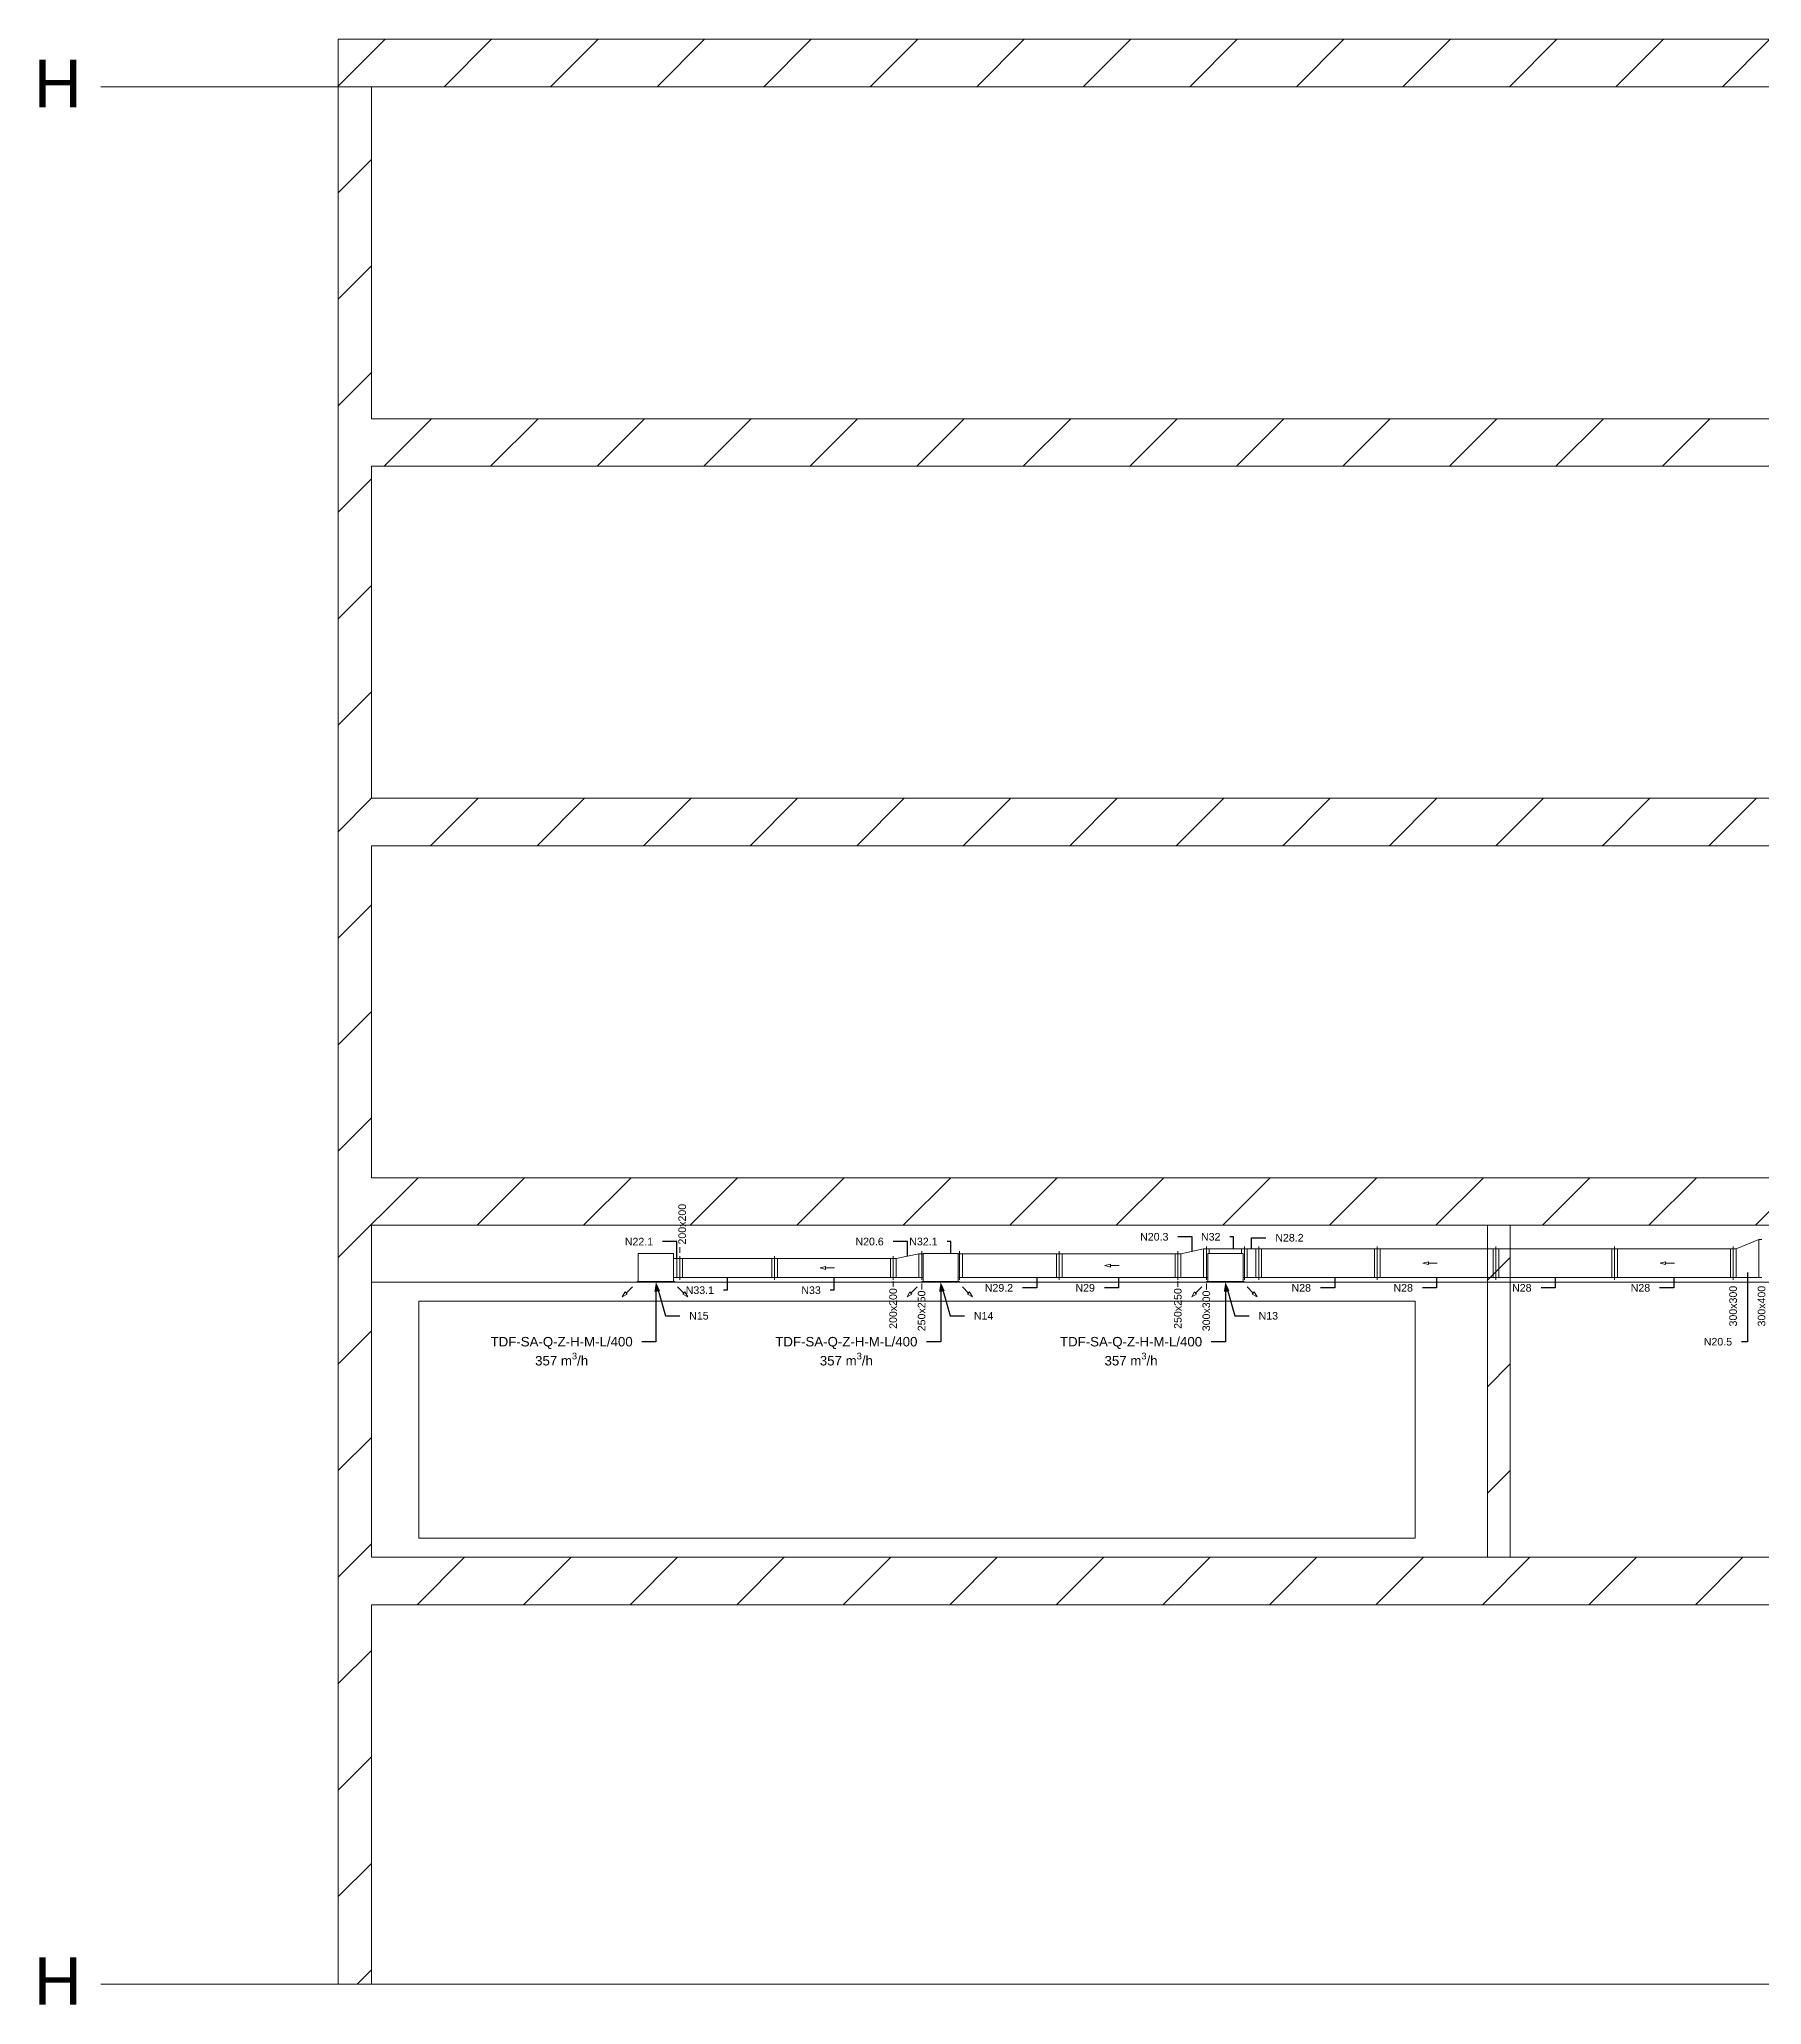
# Model space of a CAD drawing. Header units: millimetres. Extents: x 59762 to 60194, y -87842 to -87548.
# Drawn here: x 60158.5 to 60176.65, y -87785.99 to -87765.27 of the extents above; entities that cross this region are included whole.
import ezdxf
from ezdxf import colors
from ezdxf.entities.mleader import LeaderData, LeaderLine
from ezdxf.math import Vec2, Vec3

# ---------------------------------------------------------------- set-up
doc = ezdxf.new("R2010")
doc.units = ezdxf.units.MM
doc.linetypes.add('JIS_02_1.2', pattern=[2.5, 1.25, -1.25])
for name, color, linetype, lineweight in [('kanały', 7, 'Continuous', 20), ('nawi. strzałki', 150, 'Continuous', 20), ('Nawiew opis', 150, 'Continuous', 20), ('opisy', 7, 'Continuous', 13), ('wymiary', 7, 'Continuous', 13)]:
    doc.layers.add(name, color=color, linetype=linetype, lineweight=lineweight)
doc.layers.add('osie', color=7, linetype='JIS_02_1.2', lineweight=5, transparency=0.7)
doc.layers.add('podkład', color=7, linetype='Continuous', lineweight=13, transparency=0.7)
doc.styles.get("Standard").update_dxf_attribs({"font": 'arial.ttf', "height": 0.02})
doc.styles.add('styl1', font='arial.ttf', dxfattribs={"height": 0.08})
pattern_1 = [(45, (57154.0613, -93789.5931), (-0.56126601, 0.56126601), [])]

# ---------------------------------------------------------------- blocks, each defined once
blk = doc.blocks.new('_None')

msp = doc.modelspace()

# ---------------------------------------------------------------- hatches: boundary and pattern name
at = {"layer": 'podkład'}
h = msp.add_hatch(dxfattribs=at)
h.set_pattern_fill('ANSI31', color=256, scale=0.25)
h.set_pattern_definition(pattern_1)
h.paths.add_polyline_path([(60192.346013, -87765.270763), (60161.646013, -87765.270763), (60161.646013, -87785.770763), (60161.996013, -87785.770763), (60161.996013, -87781.770763), (60191.996013, -87781.770763), (60191.996013, -87785.770763), (60192.346013, -87785.770763)])
h.paths.add_polyline_path([(60161.996013, -87769.770763), (60191.996013, -87769.770763), (60191.996013, -87773.270763), (60161.996013, -87773.270763)], flags=16)
h.paths.add_polyline_path([(60161.996013, -87769.270763), (60161.996013, -87765.770763), (60191.996013, -87765.770763), (60191.996013, -87769.270763)], flags=16)
h.paths.add_polyline_path([(60161.996013, -87773.770763), (60191.996013, -87773.770763), (60191.996013, -87777.270763), (60161.996013, -87777.270763)], flags=16)
h.paths.add_polyline_path([(60161.996013, -87777.770763), (60191.996013, -87777.770763), (60191.996013, -87777.870763), (60191.996013, -87781.270763), (60161.996013, -87781.270763), (60161.996013, -87777.870763)], flags=16)
h.paths.add_polyline_path([(60162.496013, -87778.170763), (60172.996013, -87778.170763), (60172.996013, -87780.670763), (60162.496013, -87780.670763)], flags=0)
h.paths.add_polyline_path([(60180.996013, -87778.170763), (60191.496013, -87778.170763), (60191.496013, -87780.670763), (60180.996013, -87780.670763)], flags=0)
h.paths.add_polyline_path([(60180.236013, -87777.870763), (60179.996013, -87777.870763), (60179.996013, -87781.270763), (60180.236013, -87781.270763)], flags=0)
h.paths.add_polyline_path([(60173.996013, -87777.870763), (60173.756013, -87777.870763), (60173.756013, -87781.270763), (60173.996013, -87781.270763)], flags=0)
h = msp.add_hatch(dxfattribs=at)
h.set_pattern_fill('ANSI31', color=256, scale=0.25)
h.set_pattern_definition(pattern_1)
h.paths.add_polyline_path([(60173.996013, -87777.870763), (60173.756013, -87777.870763), (60173.756013, -87781.270763), (60173.996013, -87781.270763)])
h.paths.add_polyline_path([(60180.236013, -87777.870763), (60179.996013, -87777.870763), (60179.996013, -87781.270763), (60180.236013, -87781.270763)])

# ---------------------------------------------------------------- linework, layer by layer
at = {"layer": 'kanały'}
for p, q in [((60165.181013, -87778.067763), (60164.809013, -87778.067763)), ((60164.809013, -87778.067763), (60164.809013, -87778.362763)), ((60165.181013, -87778.362763), (60165.181013, -87778.067763)), ((60167.795013, -87778.070763), (60167.809013, -87778.070763)), ((60168.181013, -87778.067763), (60167.809013, -87778.067763)), ((60167.809013, -87778.067763), (60167.809013, -87778.362763)), ((60168.181013, -87778.362763), (60168.181013, -87778.067763)), ((60168.195013, -87778.070763), (60168.181013, -87778.070763)), ((60171.181013, -87778.067763), (60170.809013, -87778.067763)), ((60170.809013, -87778.067763), (60170.809013, -87778.362763)), ((60171.181013, -87778.362763), (60171.181013, -87778.067763)), ((60165.215013, -87778.120763), (60165.181013, -87778.120763)), ((60164.796013, -87778.370763), (60164.796013, -87778.362763)), ((60164.796013, -87778.362763), (60165.194013, -87778.362763)), ((60165.194013, -87778.370763), (60164.796013, -87778.370763)), ((60164.809013, -87778.362763), (60165.181013, -87778.362763)), ((60165.215013, -87778.320763), (60165.181013, -87778.320763)), ((60165.194013, -87778.362763), (60165.194013, -87778.370763)), ((60167.796013, -87778.370763), (60167.796013, -87778.362763)), ((60167.796013, -87778.362763), (60168.194013, -87778.362763)), ((60168.194013, -87778.370763), (60167.796013, -87778.370763)), ((60167.809013, -87778.362763), (60168.181013, -87778.362763)), ((60168.194013, -87778.362763), (60168.194013, -87778.370763)), ((60170.796013, -87778.370763), (60170.796013, -87778.362763)), ((60170.796013, -87778.362763), (60171.194013, -87778.362763)), ((60171.194013, -87778.370763), (60170.796013, -87778.370763)), ((60170.809013, -87778.362763), (60171.181013, -87778.362763)), ((60171.194013, -87778.362763), (60171.194013, -87778.370763))]:
    msp.add_line(p, q, dxfattribs=at)
at = {"layer": 'kanały', "color": 7, "ltscale": 20}
for p, q in [((60165.245013, -87778.120763), (60165.245013, -87778.095763)), ((60165.245013, -87778.120763), (60165.245013, -87778.095763)), ((60166.245013, -87778.120763), (60166.245013, -87778.095763)), ((60166.245013, -87778.120763), (60166.245013, -87778.095763)), ((60167.495013, -87778.120763), (60167.495013, -87778.095763)), ((60167.495013, -87778.120763), (60167.495013, -87778.095763)), ((60167.765013, -87778.070763), (60167.525013, -87778.120763)), ((60167.765013, -87778.320763), (60167.765013, -87778.070763)), ((60167.765013, -87778.070763), (60167.795013, -87778.070763)), ((60167.795013, -87778.045763), (60167.795013, -87778.070763)), ((60167.795013, -87778.320763), (60167.795013, -87778.070763)), ((60170.495013, -87778.070763), (60170.495013, -87778.045763)), ((60170.495013, -87778.070763), (60170.495013, -87778.320763)), ((60170.765013, -87778.020763), (60170.525013, -87778.070763)), ((60170.525013, -87778.070763), (60170.525013, -87778.320763)), ((60170.765013, -87778.320763), (60170.765013, -87778.020763)), ((60170.765013, -87778.020763), (60170.795013, -87778.020763)), ((60170.795013, -87777.995763), (60170.795013, -87778.020763)), ((60170.795013, -87778.320763), (60170.795013, -87778.020763)), ((60171.195013, -87778.020763), (60171.195013, -87777.995763)), ((60171.346013, -87778.020763), (60171.195013, -87778.020763)), ((60171.195013, -87778.020763), (60171.195013, -87778.320763)), ((60171.225013, -87778.020763), (60171.225013, -87778.320763)), ((60171.316013, -87778.020763), (60171.316013, -87778.320763)), ((60171.346013, -87778.020763), (60171.346013, -87777.995763)), ((60171.346013, -87778.020763), (60171.346013, -87778.320763)), ((60165.215013, -87778.320763), (60165.215013, -87778.120763)), ((60165.215013, -87778.120763), (60165.245013, -87778.120763)), ((60166.245013, -87778.120763), (60165.245013, -87778.120763)), ((60165.245013, -87778.120763), (60165.245013, -87778.320763)), ((60165.245013, -87778.120763), (60165.245013, -87778.320763)), ((60165.275013, -87778.120763), (60165.275013, -87778.320763)), ((60166.215013, -87778.120763), (60166.215013, -87778.320763)), ((60167.495013, -87778.120763), (60166.245013, -87778.120763)), ((60166.245013, -87778.120763), (60166.245013, -87778.320763)), ((60166.245013, -87778.120763), (60166.245013, -87778.320763)), ((60166.275013, -87778.120763), (60166.275013, -87778.320763)), ((60167.465013, -87778.120763), (60167.465013, -87778.320763)), ((60167.495013, -87778.120763), (60167.495013, -87778.320763)), ((60167.495013, -87778.120763), (60167.495013, -87778.320763)), ((60167.525013, -87778.120763), (60167.525013, -87778.320763)), ((60165.245013, -87778.320763), (60165.215013, -87778.320763)), ((60165.245013, -87778.345763), (60165.245013, -87778.320763)), ((60166.245013, -87778.320763), (60165.245013, -87778.320763)), ((60165.245013, -87778.345763), (60165.245013, -87778.320763)), ((60166.245013, -87778.345763), (60166.245013, -87778.320763)), ((60167.495013, -87778.320763), (60166.245013, -87778.320763)), ((60166.245013, -87778.345763), (60166.245013, -87778.320763)), ((60167.495013, -87778.345763), (60167.495013, -87778.320763)), ((60167.495013, -87778.345763), (60167.495013, -87778.320763)), ((60167.765013, -87778.320763), (60167.525013, -87778.320763)), ((60167.765013, -87778.320763), (60167.795013, -87778.320763)), ((60167.795013, -87778.320763), (60167.795013, -87778.345763)), ((60170.495013, -87778.345763), (60170.495013, -87778.320763)), ((60170.765013, -87778.320763), (60170.525013, -87778.320763)), ((60170.765013, -87778.320763), (60170.795013, -87778.320763)), ((60170.795013, -87778.320763), (60170.795013, -87778.345763)), ((60171.195013, -87778.345763), (60171.195013, -87778.320763)), ((60171.346013, -87778.320763), (60171.195013, -87778.320763)), ((60171.346013, -87778.345763), (60171.346013, -87778.320763))]:
    msp.add_line(p, q, dxfattribs=at)
at = {"layer": 'kanały', "ltscale": 20}
for p, q in [((60167.795013, -87778.070763), (60167.795013, -87778.045763)), ((60167.795013, -87778.070763), (60167.795013, -87778.320763)), ((60168.195013, -87778.070763), (60168.195013, -87778.045763)), ((60168.195013, -87778.070763), (60168.195013, -87778.045763)), ((60169.245013, -87778.070763), (60168.195013, -87778.070763)), ((60168.195013, -87778.070763), (60168.195013, -87778.320763)), ((60168.195013, -87778.070763), (60168.195013, -87778.320763)), ((60168.225013, -87778.070763), (60168.225013, -87778.320763)), ((60169.215013, -87778.070763), (60169.215013, -87778.320763)), ((60169.245013, -87778.070763), (60169.245013, -87778.045763)), ((60169.245013, -87778.070763), (60169.245013, -87778.045763)), ((60170.495013, -87778.070763), (60169.245013, -87778.070763)), ((60169.245013, -87778.070763), (60169.245013, -87778.320763)), ((60169.245013, -87778.070763), (60169.245013, -87778.320763)), ((60169.275013, -87778.070763), (60169.275013, -87778.320763)), ((60170.465013, -87778.070763), (60170.465013, -87778.320763)), ((60170.495013, -87778.070763), (60170.495013, -87778.045763)), ((60170.495013, -87778.070763), (60170.495013, -87778.320763)), ((60170.795013, -87778.020763), (60170.795013, -87777.995763)), ((60171.195013, -87778.020763), (60170.795013, -87778.020763)), ((60170.795013, -87778.020763), (60170.795013, -87778.320763)), ((60170.825013, -87778.020763), (60170.825013, -87778.067763)), ((60171.165013, -87778.020763), (60171.165013, -87778.067763)), ((60171.195013, -87778.020763), (60171.195013, -87777.995763)), ((60171.195013, -87778.020763), (60171.195013, -87778.320763)), ((60171.346013, -87778.020763), (60171.346013, -87777.995763)), ((60172.596013, -87778.020763), (60171.346013, -87778.020763)), ((60171.346013, -87778.020763), (60171.346013, -87778.320763)), ((60171.376013, -87778.020763), (60171.376013, -87778.320763)), ((60172.566013, -87778.020763), (60172.566013, -87778.320763)), ((60172.596013, -87778.020763), (60172.596013, -87777.995763)), ((60172.596013, -87778.020763), (60172.596013, -87777.995763)), ((60173.846013, -87778.020763), (60172.596013, -87778.020763)), ((60172.596013, -87778.020763), (60172.596013, -87778.320763)), ((60172.596013, -87778.020763), (60172.596013, -87778.320763)), ((60172.626013, -87778.020763), (60172.626013, -87778.320763)), ((60173.816013, -87778.020763), (60173.816013, -87778.320763)), ((60173.846013, -87778.020763), (60173.846013, -87777.995763)), ((60173.846013, -87778.020763), (60173.846013, -87777.995763)), ((60175.096013, -87778.020763), (60173.846013, -87778.020763)), ((60173.846013, -87778.020763), (60173.846013, -87778.320763)), ((60173.846013, -87778.020763), (60173.846013, -87778.320763)), ((60173.876013, -87778.020763), (60173.876013, -87778.320763)), ((60175.066013, -87778.020763), (60175.066013, -87778.320763)), ((60175.096013, -87778.020763), (60175.096013, -87777.995763)), ((60175.096013, -87778.020763), (60175.096013, -87777.995763)), ((60176.346013, -87778.020763), (60175.096013, -87778.020763)), ((60175.096013, -87778.020763), (60175.096013, -87778.320763)), ((60175.096013, -87778.020763), (60175.096013, -87778.320763)), ((60175.126013, -87778.020763), (60175.126013, -87778.320763)), ((60176.316013, -87778.020763), (60176.316013, -87778.320763)), ((60176.346013, -87777.995763), (60176.346013, -87778.020763)), ((60176.346013, -87778.020763), (60176.346013, -87777.995763)), ((60176.346013, -87778.320763), (60176.346013, -87778.020763)), ((60176.376013, -87778.020763), (60176.346013, -87778.020763)), ((60176.346013, -87778.020763), (60176.346013, -87778.320763)), ((60176.616013, -87777.920763), (60176.376013, -87778.020763)), ((60176.376013, -87778.320763), (60176.376013, -87778.020763)), ((60176.616013, -87778.320763), (60176.616013, -87777.920763)), ((60176.616013, -87777.920763), (60176.646013, -87777.920763)), ((60167.809013, -87778.320763), (60167.795013, -87778.320763)), ((60167.795013, -87778.345763), (60167.795013, -87778.320763)), ((60168.195013, -87778.320763), (60168.181013, -87778.320763)), ((60168.195013, -87778.345763), (60168.195013, -87778.320763)), ((60169.245013, -87778.320763), (60168.195013, -87778.320763)), ((60168.195013, -87778.345763), (60168.195013, -87778.320763)), ((60169.245013, -87778.345763), (60169.245013, -87778.320763)), ((60170.495013, -87778.320763), (60169.245013, -87778.320763)), ((60169.245013, -87778.345763), (60169.245013, -87778.320763)), ((60170.495013, -87778.345763), (60170.495013, -87778.320763)), ((60170.809013, -87778.320763), (60170.795013, -87778.320763)), ((60170.795013, -87778.345763), (60170.795013, -87778.320763)), ((60171.195013, -87778.320763), (60171.181013, -87778.320763)), ((60171.195013, -87778.345763), (60171.195013, -87778.320763)), ((60171.346013, -87778.345763), (60171.346013, -87778.320763)), ((60172.596013, -87778.320763), (60171.346013, -87778.320763)), ((60172.596013, -87778.345763), (60172.596013, -87778.320763)), ((60173.846013, -87778.320763), (60172.596013, -87778.320763)), ((60172.596013, -87778.345763), (60172.596013, -87778.320763)), ((60173.846013, -87778.345763), (60173.846013, -87778.320763)), ((60175.096013, -87778.320763), (60173.846013, -87778.320763)), ((60173.846013, -87778.345763), (60173.846013, -87778.320763)), ((60175.096013, -87778.345763), (60175.096013, -87778.320763)), ((60176.346013, -87778.320763), (60175.096013, -87778.320763)), ((60175.096013, -87778.345763), (60175.096013, -87778.320763)), ((60176.346013, -87778.320763), (60176.346013, -87778.345763)), ((60176.376013, -87778.320763), (60176.346013, -87778.320763)), ((60176.346013, -87778.345763), (60176.346013, -87778.320763)), ((60176.616013, -87778.320763), (60176.376013, -87778.320763)), ((60176.616013, -87778.320763), (60176.646013, -87778.320763))]:
    msp.add_line(p, q, dxfattribs=at)
at = {"layer": 'kanały', "color": 7}
for p, q in [((60170.525013, -87778.070763), (60170.495013, -87778.070763)), ((60167.525013, -87778.120763), (60167.495013, -87778.120763)), ((60167.525013, -87778.320763), (60167.495013, -87778.320763)), ((60170.525013, -87778.320763), (60170.495013, -87778.320763))]:
    msp.add_line(p, q, dxfattribs=at)
at = {"layer": 'nawi. strzałki', "color": 7, "ltscale": 20}
for p, q in [((60166.725013, -87778.220763), (60166.782968, -87778.205234)), ((60166.725013, -87778.220763), (60166.782968, -87778.236292)), ((60166.782968, -87778.205234), (60166.782968, -87778.236292)), ((60166.875013, -87778.220763), (60166.782968, -87778.220763)), ((60169.725013, -87778.195763), (60169.782968, -87778.180234)), ((60169.725013, -87778.195763), (60169.782968, -87778.211292)), ((60169.782968, -87778.180234), (60169.782968, -87778.211292)), ((60169.875013, -87778.195763), (60169.782968, -87778.195763)), ((60173.076013, -87778.170763), (60173.133968, -87778.155234)), ((60173.076013, -87778.170763), (60173.133968, -87778.186292)), ((60173.133968, -87778.155234), (60173.133968, -87778.186292)), ((60173.226013, -87778.170763), (60173.133968, -87778.170763)), ((60175.576013, -87778.170763), (60175.633968, -87778.155234)), ((60175.576013, -87778.170763), (60175.633968, -87778.186292)), ((60175.633968, -87778.155234), (60175.633968, -87778.186292)), ((60175.726013, -87778.170763), (60175.633968, -87778.170763)), ((60164.640449, -87778.526327), (60164.670449, -87778.474365)), ((60164.640449, -87778.526327), (60164.692411, -87778.496327)), ((60164.670449, -87778.474365), (60164.692411, -87778.496327)), ((60164.746515, -87778.420261), (60164.68143, -87778.485346)), ((60165.22351, -87778.420261), (60165.288596, -87778.485346)), ((60165.277615, -87778.496327), (60165.299576, -87778.474365)), ((60165.329576, -87778.526327), (60165.277615, -87778.496327)), ((60165.329576, -87778.526327), (60165.299576, -87778.474365)), ((60167.640449, -87778.526327), (60167.670449, -87778.474365)), ((60167.640449, -87778.526327), (60167.692411, -87778.496327)), ((60167.670449, -87778.474365), (60167.692411, -87778.496327)), ((60167.746515, -87778.420261), (60167.68143, -87778.485346)), ((60168.22351, -87778.420261), (60168.288596, -87778.485346)), ((60168.277615, -87778.496327), (60168.299576, -87778.474365)), ((60168.329576, -87778.526327), (60168.277615, -87778.496327)), ((60168.329576, -87778.526327), (60168.299576, -87778.474365)), ((60170.640449, -87778.526327), (60170.670449, -87778.474365)), ((60170.640449, -87778.526327), (60170.692411, -87778.496327)), ((60170.670449, -87778.474365), (60170.692411, -87778.496327)), ((60170.746515, -87778.420261), (60170.68143, -87778.485346)), ((60171.22351, -87778.420261), (60171.288596, -87778.485346)), ((60171.277615, -87778.496327), (60171.299576, -87778.474365)), ((60171.329576, -87778.526327), (60171.277615, -87778.496327)), ((60171.329576, -87778.526327), (60171.299576, -87778.474365))]:
    msp.add_line(p, q, dxfattribs=at)
at = {"layer": 'osie', "ltscale": 20}
for p, q in [((60159.146013, -87765.770763), (60194.146013, -87765.770763)), ((60159.146013, -87785.770763), (60194.146013, -87785.770763))]:
    msp.add_line(p, q, dxfattribs=at)
at = {"layer": 'podkład'}
for p, q in [((60161.646013, -87785.770763), (60161.646013, -87765.270763)), ((60161.646013, -87765.270763), (60192.346013, -87765.270763)), ((60161.996013, -87769.270763), (60161.996013, -87765.770763)), ((60161.996013, -87765.770763), (60191.996013, -87765.770763)), ((60161.996013, -87769.270763), (60191.996013, -87769.270763)), ((60161.996013, -87773.270763), (60161.996013, -87769.770763)), ((60161.996013, -87769.770763), (60191.996013, -87769.770763)), ((60161.996013, -87773.270763), (60191.996013, -87773.270763)), ((60161.996013, -87777.270763), (60161.996013, -87773.770763)), ((60161.996013, -87773.770763), (60191.996013, -87773.770763)), ((60161.996013, -87777.270763), (60191.996013, -87777.270763)), ((60161.996013, -87777.270763), (60191.996013, -87777.270763)), ((60161.996013, -87777.870763), (60161.996013, -87777.770763)), ((60161.996013, -87777.770763), (60191.996013, -87777.770763)), ((60161.996013, -87781.270763), (60161.996013, -87777.870763)), ((60173.756013, -87777.870763), (60173.756013, -87777.770763)), ((60173.756013, -87781.270763), (60173.756013, -87777.870763)), ((60173.996013, -87777.870763), (60173.996013, -87777.770763)), ((60173.996013, -87781.270763), (60173.996013, -87777.870763)), ((60161.996013, -87778.370763), (60191.996013, -87778.370763)), ((60170.765013, -87778.320763), (60170.462184, -87778.320763)), ((60161.996013, -87781.270763), (60191.996013, -87781.270763)), ((60161.996013, -87781.770763), (60191.996013, -87781.770763)), ((60161.996013, -87781.770763), (60161.996013, -87785.770763)), ((60161.646013, -87785.770763), (60192.346013, -87785.770763))]:
    msp.add_line(p, q, dxfattribs=at)
msp.add_lwpolyline([(60162.496013, -87778.570763), (60172.996013, -87778.570763), (60172.996013, -87781.070763), (60162.496013, -87781.070763)], close=True, dxfattribs=at)
at = {"layer": 'wymiary', "color": 7}
for p, q in [((60165.245013, -87778.061734), (60165.245013, -87778.001379)), ((60167.495013, -87778.421791), (60167.495013, -87778.361435)), ((60167.795013, -87778.446791), (60167.795013, -87778.386435)), ((60170.495013, -87778.421791), (60170.495013, -87778.361435)), ((60170.795013, -87778.446791), (60170.795013, -87778.386435))]:
    msp.add_line(p, q, dxfattribs=at)

# ---------------------------------------------------------------- texts
at = {"layer": 'opisy', "char_height": 0.5, "attachment_point": 1}
for insert in [(60158.440092, -87765.486633), (60158.440092, -87785.486633)]:
    msp.add_mtext_dynamic_manual_height_columns('H ', width=0.9375, gutter_width=4.6875, heights=[0], dxfattribs=dict(at, insert=insert))
at = {"layer": 'wymiary', "color": 7, "ltscale": 20, "char_height": 0.08, "attachment_point": 7, "rotation": 90, "style": 'styl1'}
for s, insert in [('200x200', (60165.312312, -87777.97412)), ('200x200', (60167.534726, -87778.862992)), ('250x250', (60167.834726, -87778.887992)), ('250x250', (60170.534726, -87778.862992)), ('300x300', (60170.834726, -87778.887992))]:
    msp.add_mtext_dynamic_manual_height_columns(s, width=0.44264358, gutter_width=1, heights=[0], dxfattribs=dict(at, insert=insert))
at = {"layer": 'wymiary', "ltscale": 20, "char_height": 0.08, "attachment_point": 7, "rotation": 90, "style": 'styl1'}
for s, insert in [('300x300', (60176.385726, -87778.837992)), ('300x400', (60176.685726, -87778.837992))]:
    msp.add_mtext_dynamic_manual_height_columns(s, width=0.44264358, gutter_width=1, heights=[0], dxfattribs=dict(at, insert=insert))

# ---------------------------------------------------------------- leaders
at = {"layer": 'Nawiew opis', "color": 7, "ltscale": 20}
ml = msp.add_multileader_mtext('Standard', dxfattribs=at)
ml.set_content('\\A1;TDF-SA-Q-Z-H-M-L/400\\P357 m{\\H0.7x;\\S3^ ;}/h', color=7, style='styl1')
ml.set_leader_properties()
ml.build(insert=Vec2(0, 0))
ml.multileader.update_dxf_attribs({"dogleg_length": 0.3, "arrow_head_size": 0.1})
ctx = ml.context
ctx.base_point, ctx.char_height, ctx.arrow_head_size, ctx.landing_gap_size, ctx.plane_origin = Vec3(60163.157087, -87778.999152), 0.1, 0.1, 0.1, Vec3(60164.935013, -87778.132763)
ctx.text_align_type = 1
notes = []
notes.append((ctx, [(0, (1, 1, 0), (60164.995013, -87778.999152), (-1, 0), 0.15, [(0, [(60164.995013, -87778.370763)], 0, [])])]))
ctx.mtext.insert, ctx.mtext.alignment, ctx.mtext.flow_direction = Vec3(60164.00105, -87778.948265), 2, 5
ml = msp.add_multileader_mtext('Standard', dxfattribs=at)
ml.set_content('\\A1;TDF-SA-Q-Z-H-M-L/400\\P357 m{\\H0.7x;\\S3^ ;}/h', color=7, style='styl1')
ml.set_leader_properties()
ml.build(insert=Vec2(0, 0))
ml.multileader.update_dxf_attribs({"dogleg_length": 0.3, "arrow_head_size": 0.1})
ctx = ml.context
ctx.base_point, ctx.char_height, ctx.arrow_head_size, ctx.landing_gap_size, ctx.plane_origin = Vec3(60166.157087, -87778.999152), 0.1, 0.1, 0.1, Vec3(60167.935013, -87778.132763)
ctx.text_align_type = 1
notes.append((ctx, [(0, (1, 1, 0), (60167.995013, -87778.999152), (-1, 0), 0.15, [(0, [(60167.995013, -87778.370763)], 0, [])])]))
ctx.mtext.insert, ctx.mtext.alignment, ctx.mtext.flow_direction = Vec3(60167.00105, -87778.948265), 2, 5
ml = msp.add_multileader_mtext('Standard', dxfattribs=at)
ml.set_content('\\A1;TDF-SA-Q-Z-H-M-L/400\\P357 m{\\H0.7x;\\S3^ ;}/h', color=7, style='styl1')
ml.set_leader_properties()
ml.build(insert=Vec2(0, 0))
ml.multileader.update_dxf_attribs({"dogleg_length": 0.3, "arrow_head_size": 0.1})
ctx = ml.context
ctx.base_point, ctx.char_height, ctx.arrow_head_size, ctx.landing_gap_size, ctx.plane_origin = Vec3(60169.157087, -87778.999152), 0.1, 0.1, 0.1, Vec3(60170.935013, -87778.132763)
ctx.text_align_type = 1
notes.append((ctx, [(0, (1, 1, 0), (60170.995013, -87778.999152), (-1, 0), 0.15, [(0, [(60170.995013, -87778.370763)], 0, [])])]))
ctx.mtext.insert, ctx.mtext.alignment, ctx.mtext.flow_direction = Vec3(60170.00105, -87778.948265), 2, 5
at = {"layer": 'wymiary'}
ml = msp.add_multileader_mtext('Standard', dxfattribs=at)
ml.set_content('N22.1', color=256, style='styl1')
ml.set_leader_properties()
ml.set_arrow_properties(name='NONE')
ml.build(insert=Vec2(0, 0))
ml.multileader.update_dxf_attribs({"dogleg_length": 0.15, "arrow_head_size": 0.1})
ctx = ml.context
ctx.base_point, ctx.char_height, ctx.arrow_head_size, ctx.landing_gap_size, ctx.plane_origin = Vec3(60164.595818, -87777.943352), 0.08, 0.1, 0.1, Vec3(60165.093161, -87778.787254)
ctx.text_align_type = 2
notes.append((ctx, [(1, (1, 1, 0), (60165.215013, -87777.943352), (-1, 0), 0.15, [(0, [(60165.215013, -87778.120763)], 0, [])])]))
ctx.mtext.insert, ctx.mtext.width, ctx.mtext.alignment, ctx.mtext.flow_direction = Vec3(60164.965013, -87777.903352), 0.51353508, 3, 5
ml = msp.add_multileader_mtext('Standard', dxfattribs=at)
ml.set_content('N20.6', color=256, style='styl1')
ml.set_leader_properties()
ml.set_arrow_properties(name='NONE')
ml.build(insert=Vec2(0, 0))
ml.multileader.update_dxf_attribs({"dogleg_length": 0.15, "arrow_head_size": 0.1})
ctx = ml.context
ctx.base_point, ctx.char_height, ctx.arrow_head_size, ctx.landing_gap_size, ctx.plane_origin = Vec3(60167.010429, -87777.943352), 0.08, 0.1, 0.1, Vec3(60167.749435, -87778.656028)
ctx.text_align_type = 2
notes.append((ctx, [(1, (1, 1, 0), (60167.645013, -87777.943352), (-1, 0), 0.15, [(0, [(60167.645013, -87778.095763)], 0, [])])]))
ctx.mtext.insert, ctx.mtext.width, ctx.mtext.alignment, ctx.mtext.flow_direction = Vec3(60167.395013, -87777.90267), 0.51353508, 3, 5
ml = msp.add_multileader_mtext('Standard', dxfattribs=at)
ml.set_content('N32.1', color=256, style='styl1')
ml.set_leader_properties()
ml.set_arrow_properties(name='NONE')
ml.build(insert=Vec2(0, 0))
ml.multileader.update_dxf_attribs({"dogleg_length": 0.15, "arrow_head_size": 0.1})
ctx = ml.context
ctx.base_point, ctx.char_height, ctx.arrow_head_size, ctx.landing_gap_size, ctx.plane_origin = Vec3(60167.593179, -87777.943352), 0.08, 0.1, 0.1, Vec3(60168.352299, -87778.643528)
ctx.text_align_type = 2
notes.append((ctx, [(1, (1, 1, 0), (60168.100599, -87777.943352), (-1, 0), 0.038225, [(0, [(60168.100599, -87778.070763)], 0, [])])]))
ctx.mtext.insert, ctx.mtext.width, ctx.mtext.alignment, ctx.mtext.flow_direction = Vec3(60167.962374, -87777.902643), 0.51353508, 3, 5
ml = msp.add_multileader_mtext('Standard', dxfattribs=at)
ml.set_content('N20.3', color=256, style='styl1')
ml.set_leader_properties()
ml.set_arrow_properties(name='NONE')
ml.build(insert=Vec2(0, 0))
ml.multileader.update_dxf_attribs({"dogleg_length": 0.15, "arrow_head_size": 0.1})
ctx = ml.context
ctx.base_point, ctx.char_height, ctx.arrow_head_size, ctx.landing_gap_size, ctx.plane_origin = Vec3(60170.010374, -87777.893352), 0.08, 0.1, 0.1, Vec3(60170.749435, -87778.606028)
ctx.text_align_type = 2
notes.append((ctx, [(1, (1, 1, 0), (60170.645013, -87777.893352), (-1, 0), 0.15, [(0, [(60170.645013, -87778.045763)], 0, [])])]))
ctx.mtext.insert, ctx.mtext.width, ctx.mtext.alignment, ctx.mtext.flow_direction = Vec3(60170.395013, -87777.852643), 0.51353508, 3, 5
ml = msp.add_multileader_mtext('Standard', dxfattribs=at)
ml.set_content('N32', color=256, style='styl1')
ml.set_leader_properties()
ml.set_arrow_properties(name='NONE')
ml.build(insert=Vec2(0, 0))
ml.multileader.update_dxf_attribs({"dogleg_length": 0.15, "arrow_head_size": 0.1})
ctx = ml.context
ctx.base_point, ctx.char_height, ctx.arrow_head_size, ctx.landing_gap_size, ctx.plane_origin = Vec3(60170.652637, -87777.893352), 0.08, 0.1, 0.1, Vec3(60171.333176, -87778.593528)
ctx.text_align_type = 2
notes.append((ctx, [(1, (1, 1, 0), (60171.081476, -87777.893352), (-1, 0), 0.038225, [(0, [(60171.081476, -87778.020763)], 0, [])])]))
ctx.mtext.insert, ctx.mtext.width, ctx.mtext.alignment, ctx.mtext.flow_direction = Vec3(60170.943251, -87777.852643), 0.51353508, 3, 5
ml = msp.add_multileader_mtext('Standard', dxfattribs=at)
ml.set_content('N28.2', color=256, style='styl1')
ml.set_leader_properties()
ml.set_arrow_properties(name='NONE')
ml.build(insert=Vec2(0, 0))
ml.multileader.update_dxf_attribs({"dogleg_length": 0.15, "arrow_head_size": 0.1})
ctx = ml.context
ctx.base_point, ctx.char_height, ctx.arrow_head_size, ctx.landing_gap_size, ctx.plane_origin = Vec3(60171.421013, -87777.903107), 0.08, 0.1, 0.1, Vec3(60171.375435, -87778.593528)
notes.append((ctx, [(0, (1, 1, 0), (60171.271013, -87777.903107), (1, 0), 0.15, [(0, [(60171.271013, -87778.020763)], 0, [])])]))
ctx.mtext.insert, ctx.mtext.width, ctx.mtext.flow_direction = Vec3(60171.521013, -87777.862424), 0.51353508, 5
ml = msp.add_multileader_mtext('Standard', dxfattribs=at)
ml.set_content('N20.5', color=256, style='styl1')
ml.set_leader_properties()
ml.set_arrow_properties(name='NONE')
ml.build(insert=Vec2(0, 0))
ml.multileader.update_dxf_attribs({"dogleg_length": 0.15, "arrow_head_size": 0.1})
ctx = ml.context
ctx.base_point, ctx.char_height, ctx.arrow_head_size, ctx.landing_gap_size, ctx.plane_origin = Vec3(60175.948658, -87778.999152), 0.08, 0.1, 0.1, Vec3(60176.747713, -87778.843528)
ctx.text_align_type = 2
notes.append((ctx, [(1, (1, 1, 0), (60176.496013, -87778.999152), (-1, 0), 0.062116, [(0, [(60176.496013, -87778.270763)], 0, [])])]))
ctx.mtext.insert, ctx.mtext.width, ctx.mtext.alignment, ctx.mtext.flow_direction = Vec3(60176.333897, -87778.95847), 0.51353508, 3, 5
ml = msp.add_multileader_mtext('Standard', dxfattribs=at)
ml.set_content('N15', color=256, style='styl1')
ml.set_leader_properties()
ml.build(insert=Vec2(0, 0))
ml.multileader.update_dxf_attribs({"dogleg_length": 0.15, "arrow_head_size": 0.1})
ctx = ml.context
ctx.base_point, ctx.char_height, ctx.arrow_head_size, ctx.landing_gap_size, ctx.plane_origin = Vec3(60165.245013, -87778.725747), 0.08, 0.1, 0.1, Vec3(60164.70459, -87778.788028)
notes.append((ctx, [(1, (1, 1, 0), (60165.095013, -87778.725747), (1, 0), 0.15, [(0, [(60164.995013, -87778.370763)], 0, [])])]))
ctx.mtext.insert, ctx.mtext.width, ctx.mtext.flow_direction = Vec3(60165.345013, -87778.685065), 0.51353508, 5
ml = msp.add_multileader_mtext('Standard', dxfattribs=at)
ml.set_content('N33.1', color=256, style='styl1')
ml.set_leader_properties()
ml.set_arrow_properties(name='NONE')
ml.build(insert=Vec2(0, 0))
ml.multileader.update_dxf_attribs({"dogleg_length": 0.15, "arrow_head_size": 0.1})
ctx = ml.context
ctx.base_point, ctx.char_height, ctx.arrow_head_size, ctx.landing_gap_size, ctx.plane_origin = Vec3(60165.237593, -87778.456206), 0.08, 0.1, 0.1, Vec3(60165.996713, -87778.893528)
ctx.text_align_type = 2
notes.append((ctx, [(1, (1, 1, 0), (60165.745013, -87778.456206), (-1, 0), 0.038225, [(0, [(60165.745013, -87778.320763)], 0, [])])]))
ctx.mtext.insert, ctx.mtext.width, ctx.mtext.alignment, ctx.mtext.flow_direction = Vec3(60165.606788, -87778.415496), 0.51353508, 3, 5
ml = msp.add_multileader_mtext('Standard', dxfattribs=at)
ml.set_content('N33', color=256, style='styl1')
ml.set_leader_properties()
ml.set_arrow_properties(name='NONE')
ml.build(insert=Vec2(0, 0))
ml.multileader.update_dxf_attribs({"dogleg_length": 0.15, "arrow_head_size": 0.1})
ctx = ml.context
ctx.base_point, ctx.char_height, ctx.arrow_head_size, ctx.landing_gap_size, ctx.plane_origin = Vec3(60166.440356, -87778.456206), 0.08, 0.1, 0.1, Vec3(60167.121713, -87778.893528)
ctx.text_align_type = 2
notes.append((ctx, [(1, (1, 1, 0), (60166.870013, -87778.456206), (-1, 0), 0.038225, [(0, [(60166.870013, -87778.320763)], 0, [])])]))
ctx.mtext.insert, ctx.mtext.width, ctx.mtext.alignment, ctx.mtext.flow_direction = Vec3(60166.731788, -87778.415496), 0.51353508, 3, 5
ml = msp.add_multileader_mtext('Standard', dxfattribs=at)
ml.set_content('N14', color=256, style='styl1')
ml.set_leader_properties()
ml.build(insert=Vec2(0, 0))
ml.multileader.update_dxf_attribs({"dogleg_length": 0.15, "arrow_head_size": 0.1})
ctx = ml.context
ctx.base_point, ctx.char_height, ctx.arrow_head_size, ctx.landing_gap_size, ctx.plane_origin = Vec3(60168.245013, -87778.725747), 0.08, 0.1, 0.1, Vec3(60167.69159, -87778.754528)
notes.append((ctx, [(1, (1, 1, 0), (60168.095013, -87778.725747), (1, 0), 0.15, [(0, [(60167.995013, -87778.370763)], 0, [])])]))
ctx.mtext.insert, ctx.mtext.width, ctx.mtext.flow_direction = Vec3(60168.345013, -87778.685747), 0.51353508, 5
ml = msp.add_multileader_mtext('Standard', dxfattribs=at)
ml.set_content('N29.2', color=256, style='styl1')
ml.set_leader_properties()
ml.set_arrow_properties(name='NONE')
ml.build(insert=Vec2(0, 0))
ml.multileader.update_dxf_attribs({"dogleg_length": 0.15, "arrow_head_size": 0.1})
ctx = ml.context
ctx.base_point, ctx.char_height, ctx.arrow_head_size, ctx.landing_gap_size, ctx.plane_origin = Vec3(60168.374147, -87778.431206), 0.08, 0.1, 0.1, Vec3(60169.112389, -87778.893528)
ctx.text_align_type = 2
notes.append((ctx, [(1, (1, 1, 0), (60169.007967, -87778.431206), (-1, 0), 0.15, [(0, [(60169.007967, -87778.320763)], 0, [])])]))
ctx.mtext.insert, ctx.mtext.width, ctx.mtext.alignment, ctx.mtext.flow_direction = Vec3(60168.757967, -87778.390524), 0.51353508, 3, 5
ml = msp.add_multileader_mtext('Standard', dxfattribs=at)
ml.set_content('N29', color=256, style='styl1')
ml.set_leader_properties()
ml.set_arrow_properties(name='NONE')
ml.build(insert=Vec2(0, 0))
ml.multileader.update_dxf_attribs({"dogleg_length": 0.15, "arrow_head_size": 0.1})
ctx = ml.context
ctx.base_point, ctx.char_height, ctx.arrow_head_size, ctx.landing_gap_size, ctx.plane_origin = Vec3(60169.328417, -87778.431206), 0.08, 0.1, 0.1, Vec3(60169.974435, -87778.893528)
ctx.text_align_type = 2
notes.append((ctx, [(1, (1, 1, 0), (60169.870013, -87778.431206), (-1, 0), 0.15, [(0, [(60169.870013, -87778.320763)], 0, [])])]))
ctx.mtext.insert, ctx.mtext.width, ctx.mtext.alignment, ctx.mtext.flow_direction = Vec3(60169.620013, -87778.390524), 0.51353508, 3, 5
ml = msp.add_multileader_mtext('Standard', dxfattribs=at)
ml.set_content('N13', color=256, style='styl1')
ml.set_leader_properties()
ml.build(insert=Vec2(0, 0))
ml.multileader.update_dxf_attribs({"dogleg_length": 0.15, "arrow_head_size": 0.1})
ctx = ml.context
ctx.base_point, ctx.char_height, ctx.arrow_head_size, ctx.landing_gap_size, ctx.plane_origin = Vec3(60171.245013, -87778.725747), 0.08, 0.1, 0.1, Vec3(60170.69159, -87778.754528)
notes.append((ctx, [(1, (1, 1, 0), (60171.095013, -87778.725747), (1, 0), 0.15, [(0, [(60170.995013, -87778.370763)], 0, [])])]))
ctx.mtext.insert, ctx.mtext.width, ctx.mtext.flow_direction = Vec3(60171.345013, -87778.685038), 0.51353508, 5
ml = msp.add_multileader_mtext('Standard', dxfattribs=at)
ml.set_content('N28', color=256, style='styl1')
ml.set_leader_properties()
ml.set_arrow_properties(name='NONE')
ml.build(insert=Vec2(0, 0))
ml.multileader.update_dxf_attribs({"dogleg_length": 0.15, "arrow_head_size": 0.1})
ctx = ml.context
ctx.base_point, ctx.char_height, ctx.arrow_head_size, ctx.landing_gap_size, ctx.plane_origin = Vec3(60171.605339, -87778.431206), 0.08, 0.1, 0.1, Vec3(60172.251358, -87778.893528)
ctx.text_align_type = 2
notes.append((ctx, [(1, (1, 1, 0), (60172.146935, -87778.431206), (-1, 0), 0.15, [(0, [(60172.146935, -87778.320763)], 0, [])])]))
ctx.mtext.insert, ctx.mtext.width, ctx.mtext.alignment, ctx.mtext.flow_direction = Vec3(60171.896935, -87778.390524), 0.51353508, 3, 5
ml = msp.add_multileader_mtext('Standard', dxfattribs=at)
ml.set_content('N28', color=256, style='styl1')
ml.set_leader_properties()
ml.set_arrow_properties(name='NONE')
ml.build(insert=Vec2(0, 0))
ml.multileader.update_dxf_attribs({"dogleg_length": 0.15, "arrow_head_size": 0.1})
ctx = ml.context
ctx.base_point, ctx.char_height, ctx.arrow_head_size, ctx.landing_gap_size, ctx.plane_origin = Vec3(60172.679417, -87778.431206), 0.08, 0.1, 0.1, Vec3(60173.325435, -87778.893528)
ctx.text_align_type = 2
notes.append((ctx, [(1, (1, 1, 0), (60173.221013, -87778.431206), (-1, 0), 0.15, [(0, [(60173.221013, -87778.320763)], 0, [])])]))
ctx.mtext.insert, ctx.mtext.width, ctx.mtext.alignment, ctx.mtext.flow_direction = Vec3(60172.971013, -87778.390524), 0.51353508, 3, 5
ml = msp.add_multileader_mtext('Standard', dxfattribs=at)
ml.set_content('N28', color=256, style='styl1')
ml.set_leader_properties()
ml.set_arrow_properties(name='NONE')
ml.build(insert=Vec2(0, 0))
ml.multileader.update_dxf_attribs({"dogleg_length": 0.15, "arrow_head_size": 0.1})
ctx = ml.context
ctx.base_point, ctx.char_height, ctx.arrow_head_size, ctx.landing_gap_size, ctx.plane_origin = Vec3(60173.929417, -87778.431206), 0.08, 0.1, 0.1, Vec3(60174.575435, -87778.893528)
ctx.text_align_type = 2
notes.append((ctx, [(1, (1, 1, 0), (60174.471013, -87778.431206), (-1, 0), 0.15, [(0, [(60174.471013, -87778.320763)], 0, [])])]))
ctx.mtext.insert, ctx.mtext.width, ctx.mtext.alignment, ctx.mtext.flow_direction = Vec3(60174.221013, -87778.390524), 0.51353508, 3, 5
ml = msp.add_multileader_mtext('Standard', dxfattribs=at)
ml.set_content('N28', color=256, style='styl1')
ml.set_leader_properties()
ml.set_arrow_properties(name='NONE')
ml.build(insert=Vec2(0, 0))
ml.multileader.update_dxf_attribs({"dogleg_length": 0.15, "arrow_head_size": 0.1})
ctx = ml.context
ctx.base_point, ctx.char_height, ctx.arrow_head_size, ctx.landing_gap_size, ctx.plane_origin = Vec3(60175.179417, -87778.431206), 0.08, 0.1, 0.1, Vec3(60175.825435, -87778.893528)
ctx.text_align_type = 2
notes.append((ctx, [(1, (1, 1, 0), (60175.721013, -87778.431206), (-1, 0), 0.15, [(0, [(60175.721013, -87778.320763)], 0, [])])]))
ctx.mtext.insert, ctx.mtext.width, ctx.mtext.alignment, ctx.mtext.flow_direction = Vec3(60175.471013, -87778.390524), 0.51353508, 3, 5
for ctx, leaders in notes:
    for number, flags, end, landing, length, lines in leaders:
        leader = LeaderData()
        leader.index, (leader.has_last_leader_line, leader.has_dogleg_vector, leader.attachment_direction) = number, flags
        leader.last_leader_point, leader.dogleg_vector, leader.dogleg_length = Vec3(end), Vec3(landing), length
        for number, points, colour, breaks in lines:
            line = LeaderLine()
            line.index, line.vertices, line.color, line.breaks = number, Vec3.list(points), colors.encode_raw_color(colour), breaks
            leader.lines.append(line)
        ctx.leaders.append(leader)

doc.saveas('drawing.dxf')
